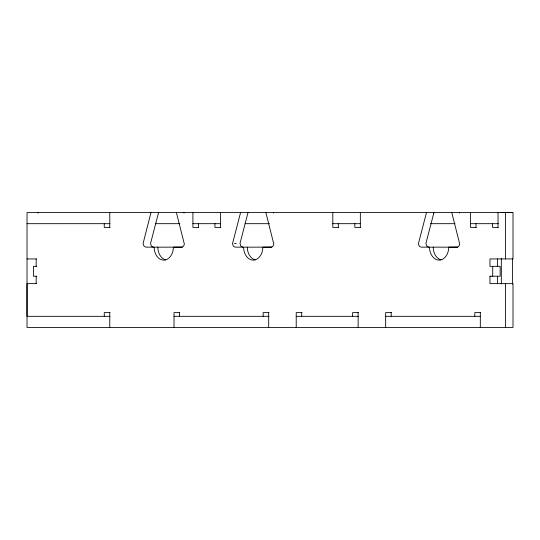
<?xml version="1.0" encoding="UTF-8"?>
<svg xmlns="http://www.w3.org/2000/svg" width="540" height="540" viewBox="0 0 540 540"><rect width="100%" height="100%" fill="white"/><g stroke="black" fill="none" stroke-linecap="round" stroke-linejoin="round"><path stroke-width="0.81" d="M36.18 266.341L36.18 258.93M497.394 283.628L497.394 276.217M150.977 212.564L143.107 243.446L143.917 246.065L145.861 247.151L182.439 247.151M433.721 213.368L425.918 243.446L426.721 246.065L428.672 247.151M501.329 212.564L512.447 212.564M27 223.688L110.052 223.681M155.358 223.681L179.779 223.681M192.908 223.681L220.725 223.681M245.079 223.681L269.521 223.681M332.809 223.681L360.626 223.681M430.421 223.681L455.011 223.681M470.495 223.681L498.312 223.681M110.052 227.387L104.261 227.387L104.261 223.681M198.693 227.387L192.908 227.387L192.908 212.564M220.725 227.387L214.934 227.387L214.934 223.681M338.594 227.387L332.809 227.387L332.809 212.564M360.626 227.387L354.841 227.387L354.841 223.681M476.28 227.387L470.495 227.387L470.495 212.564M498.312 227.387L492.527 227.387L492.527 223.681M234.421 243.446L236.277 243.446M271.89 247.151L235.312 247.151L233.806 246.544L233.01 245.471L232.558 243.446L240.368 213.368A3.733 2.774 -90 0 0 240.422 212.564M457.812 247.151L421.234 247.151L419.729 246.544L418.925 245.471L418.48 243.446L426.283 213.368A3.733 2.761 -90 0 0 426.337 212.564M27 258.93L36.558 258.93M36.734 266.341L33.426 266.341L33.426 276.217L36.734 276.217M36.558 283.628L27 283.628L27 316.319L110.052 316.319M110.052 312.613L104.261 312.613L104.261 316.319M179.806 312.613L174.022 312.613L174.022 327.436M268.954 312.613L263.169 312.613L263.169 316.319M302.002 312.613L296.217 312.613L296.217 327.436M358.405 312.613L352.62 312.613L352.62 316.319M391.453 312.613L385.668 312.613L385.668 327.436M480.6 312.613L474.808 312.613L474.808 316.319M174.022 316.319L268.954 316.319M296.217 316.319L358.405 316.319M385.668 316.319L480.6 316.319M242.75 247.151L240.806 246.065L239.996 243.446L247.806 213.368A3.74 2.788 90 0 0 247.874 212.564M153.299 247.151L151.349 246.065L150.545 243.446L158.355 213.368A3.733 2.781 90 0 0 158.416 212.564M441.099 259.902C435.719 258.383 433.188 252.335 433.208 247.151M255.177 259.902C249.797 258.383 247.266 252.329 247.293 247.151M459.385 213.104L459.351 212.564M429.496 247.151C429.536 251.141 430.886 255.245 433.856 258.005A12.967 9.639 89.8 0 0 442.679 259.22C446.85 256.79 448.733 251.788 448.767 247.151L457.529 247.091L458.98 246.065L459.736 244.121L451.98 213.368A3.74 2.794 -90 0 1 451.913 212.564M243.574 247.151C243.614 251.141 244.964 255.245 247.941 258.005A12.967 9.639 89.8 0 0 256.763 259.22C260.935 256.79 262.811 251.788 262.852 247.151L271.613 247.091L273.058 246.065L273.821 244.121L266.058 213.368A3.733 2.781 -90 0 1 265.99 212.564M154.123 247.151C154.163 251.141 155.513 255.245 158.49 258.005A12.967 9.639 89.8 0 0 167.312 259.22C171.484 256.79 173.36 251.788 173.401 247.151L182.162 247.091L183.607 246.065L184.37 244.121L176.607 213.368A3.733 2.788 -90 0 1 176.54 212.564M157.842 247.151C157.842 252.065 160.016 257.621 164.828 259.619A12.994 9.639 88.7 0 0 165.726 259.895M497.394 258.93L497.394 266.341M36.18 276.217L36.18 283.628M512.447 258.269L512.447 284.108M505.562 212.564L505.562 258.93M505.562 283.628L505.562 327.436M501.329 258.269L501.329 284.108M498.035 212.564L498.035 227.387M492.71 266.341L492.71 276.217M480.317 312.613L480.317 327.436M476.003 223.681L476.003 227.387M391.176 312.613L391.176 316.319M360.349 212.564L360.349 227.387M358.128 312.613L358.128 327.436M338.317 223.681L338.317 227.387M301.725 312.613L301.725 316.319M268.677 312.613L268.677 327.436M220.441 212.564L220.441 227.387M198.416 223.681L198.416 227.387M179.53 312.613L179.53 316.319M109.769 212.564L109.769 227.387M109.769 312.613L109.769 327.436M38.144 212.564L38.144 213.104M433.796 212.564A3.733 2.788 89.9 0 1 433.735 213.368M273.463 213.097A3.733 2.781 -90 0 1 273.436 212.564M184.012 213.097A3.733 2.774 90 0 1 183.985 212.564M489.956 276.217L489.956 283.628L513 283.628L513 327.436L27.027 327.436L27.027 212.564L513 212.564L513 258.93L489.956 258.93L489.956 266.341L500.148 266.341L500.148 276.217L489.956 276.217"/></g></svg>
